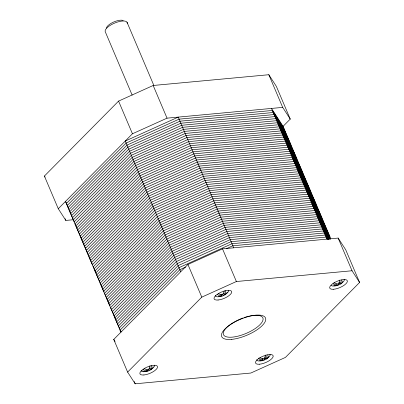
<?xml version="1.0" encoding="UTF-8"?>
<svg xmlns="http://www.w3.org/2000/svg" width="404" height="404" viewBox="0 0 404 404"><rect width="100%" height="100%" fill="white"/><g stroke="black" fill="none" stroke-linecap="round" stroke-linejoin="round"><path stroke-width="0.61" d="M153.01 366.615L152.97 367.009A5.853 4.096 44.7 0 1 152.126 368.67L149.985 369.559L149.334 368.024M268.66 355.853L268.62 356.247A5.853 4.096 44.7 0 1 267.776 357.909L265.635 358.797L264.766 356.747M342.829 280.896L342.789 281.29A5.853 4.096 44.7 0 1 341.946 282.951L339.804 283.84L339.153 282.305M149.985 369.559L151.258 367.327A5.853 3.611 84.7 0 0 151.54 365.701M223.503 293.067L224.154 294.602L225.427 292.37A5.853 3.611 84.7 0 0 225.71 290.744M265.635 358.797L266.908 356.56A5.853 3.611 84.7 0 0 267.19 354.939M339.804 283.84L341.077 281.603A5.853 3.611 84.7 0 0 341.36 279.982M73.296 219.741L65.837 220.433L58.272 208.732L44.405 176.058L118.574 101.106L153.172 85.481L268.822 74.72L276.381 86.416L290.249 119.089L283.073 126.346L330.745 238.658L319.17 220.746L225.907 229.427L172.942 253.343L113.125 313.792L114.15 315.373M58.272 208.732L132.441 133.774L167.039 118.155L282.689 107.388L290.249 119.089M66.317 203.52L126.134 143.072L179.098 119.155L272.367 110.474L283.941 128.386M74.119 221.902L133.936 161.454L186.901 137.532L280.164 128.851L291.739 146.763M92.324 264.787L152.136 204.333L205.101 180.416L298.369 171.735L309.944 189.648M95.788 272.952L155.606 212.504L208.57 188.587L301.839 179.906L313.408 197.819M103.591 291.329L163.408 230.881L216.372 206.964L309.636 198.283L321.21 216.196M109.661 305.626L169.473 245.178L222.437 221.256L315.706 212.58L327.28 230.492M113.994 315.837L173.806 255.389L226.775 231.467L320.039 222.791L330.593 239.123M113.751 339.426L187.921 264.469L222.518 248.849L338.163 238.082L345.728 249.783L359.595 282.457L285.426 357.414L250.828 373.038L135.178 383.8L127.619 372.099L113.751 339.426L115.064 341.461M127.619 372.099L201.788 297.142L236.385 281.522L352.036 270.756L359.595 282.457M220.927 294.228L221.579 295.763L219.746 296.667A5.853 3.611 84.7 0 1 218.665 296.425M146.975 369.695L147.409 370.721L145.576 371.624A5.853 3.611 84.7 0 1 143.976 371.074M225.957 293.698A5.853 4.096 44.7 0 1 225.291 294.728L221.311 296.526A5.853 3.611 84.7 0 1 220.231 296.284M151.788 368.65A5.853 4.096 44.7 0 1 151.121 369.685L147.142 371.483A5.853 3.611 84.7 0 1 146.061 371.236M336.795 283.977L337.229 285.002L335.396 285.906A5.853 3.611 84.7 0 1 333.795 285.355M262.408 358.424L263.06 359.959L261.226 360.863A5.853 3.611 84.7 0 1 260.146 360.62M341.607 282.931A5.853 4.096 44.7 0 1 340.941 283.967L336.961 285.759A5.853 3.611 84.7 0 1 335.881 285.517M267.438 357.888A5.853 4.096 44.7 0 1 266.771 358.924L262.792 360.716A5.853 3.611 84.7 0 1 262.252 360.661M185.572 267.11L179.876 269.68L120.059 330.129L121.084 331.709M226.578 248.591L232.84 245.763L326.109 237.082L327.467 239.188M224.154 294.602L226.296 293.713A5.853 4.096 44.7 0 0 227.139 292.052M337.229 285.002L334.527 284.562A5.853 4.096 44.7 0 1 333.063 283.729M221.579 295.763L218.877 295.324A5.853 4.096 44.7 0 1 217.413 294.491M263.06 359.959L260.358 359.52A5.853 4.096 44.7 0 1 258.222 358.136M147.409 370.721L144.708 370.281A5.853 4.096 44.7 0 1 143.243 369.448M142.703 370.872L143.4 371.2M259.338 360.065L259.626 360.312M283.073 126.346L271.498 108.434L326.972 239.128M284.805 130.426L273.23 112.514L179.967 121.195L126.997 145.117L67.185 205.565L68.205 207.146M285.673 132.472L274.099 114.559L180.83 123.24L127.866 147.157L68.054 207.606L68.736 208.661M286.537 134.512L274.962 116.599L181.699 125.28L128.735 149.197L68.917 209.651L69.599 210.701M287.406 136.557L275.831 118.645L182.568 127.321L129.598 151.242L69.786 211.691L70.468 212.746M288.274 138.597L276.7 120.685L183.431 129.366L130.467 153.283L70.655 213.731L71.331 214.787M289.138 140.637L277.563 122.725L184.3 131.406L131.335 155.323L71.518 215.776L72.2 216.827M290.006 142.683L278.432 124.77L185.168 133.451L132.199 157.368L72.387 217.817L73.407 219.397M290.875 144.723L279.3 126.811L186.032 135.492L133.067 159.408L73.255 219.857L74.614 221.968M292.607 148.808L281.033 130.896L187.769 139.577L134.8 163.494L74.987 223.942L75.669 224.998M293.476 150.849L281.901 132.936L188.633 141.617L135.668 165.534L75.856 225.982L76.876 227.563M294.339 152.894L282.765 134.981L189.501 143.657L136.537 167.579L76.72 228.028L77.74 229.608M295.208 154.934L283.633 137.022L190.365 145.703L137.4 169.619L77.588 230.068L78.608 231.649M296.076 156.974L284.502 139.062L191.233 147.743L138.269 171.66L78.452 232.113L79.477 233.694M296.94 159.019L285.365 141.107L192.102 149.783L139.133 173.705L79.32 234.153L80.34 235.734M297.809 161.06L286.234 143.147L192.966 151.828L140.001 175.745L80.189 236.194L81.547 238.304M298.672 163.1L287.103 145.188L193.834 153.868L140.87 177.79L81.052 238.239L81.734 239.289M299.541 165.145L287.966 147.233L194.703 155.914L141.733 179.831L81.921 240.279L82.603 241.334M300.409 167.185L288.835 149.273L195.566 157.954L142.602 181.871L82.79 242.319L83.471 243.375M301.273 169.231L289.698 151.318L196.435 159.994L143.471 183.916L83.653 244.364L84.678 245.945M302.142 171.271L290.567 153.358L197.303 162.039L144.334 185.956L84.522 246.405L85.542 247.985M303.01 173.311L291.435 155.399L198.167 164.08L145.203 187.996L85.39 248.45L86.749 250.556M303.874 175.356L292.299 157.444L199.036 166.12L146.071 190.042L86.254 250.49L87.618 252.596M304.742 177.396L293.168 159.484L199.904 168.165L146.935 192.082L87.123 252.53L87.804 253.586M305.611 179.437L294.036 161.524L200.768 170.205L147.803 194.127L87.991 254.576L88.668 255.626M306.474 181.482L294.9 163.569L201.636 172.25L148.672 196.167L88.855 256.616L89.537 257.671M307.343 183.522L295.768 165.61L202.5 174.291L149.536 198.207L89.723 258.656L90.743 260.237M308.212 185.567L296.637 167.655L203.369 176.331L150.404 200.253L90.592 260.701L91.612 262.282M309.075 187.607L297.501 169.695L204.237 178.376L151.273 202.293L91.456 262.741L92.819 264.847M310.812 191.693L299.238 173.781L205.969 182.457L153.005 206.378L93.188 266.827L93.869 267.882M311.676 193.733L300.101 175.821L206.838 184.502L153.868 208.419L94.056 268.867L95.076 270.448M312.544 195.773L300.97 177.861L207.701 186.542L154.737 210.464L94.925 270.912L95.945 272.493M314.277 199.859L302.702 181.946L209.439 190.627L156.469 214.544L96.657 274.993L97.677 276.573M315.145 201.899L303.571 183.992L210.302 192.668L157.338 216.589L97.526 277.038L98.207 278.088M316.009 203.944L304.434 186.032L211.171 194.713L158.206 218.63L98.389 279.078L99.753 281.184M316.877 205.984L305.303 188.072L212.039 196.753L159.07 220.67L99.258 281.123L99.94 282.174M317.746 208.03L306.171 190.117L212.903 198.793L159.939 222.715L100.126 283.164L100.803 284.219M318.61 210.07L307.035 192.158L213.772 200.838L160.807 224.755L100.99 285.204L101.672 286.259M319.478 212.11L307.904 194.198L214.64 202.879L161.671 226.801L101.858 287.249L102.879 288.83M320.347 214.155L308.772 196.243L215.504 204.924L162.539 228.841L102.727 289.289L104.086 291.395M322.079 218.236L310.504 200.323L217.236 209.004L164.271 232.926L104.459 293.375L105.141 294.425M322.947 220.281L311.373 202.369L218.104 211.05L165.14 234.966L105.328 295.415L106.005 296.47M323.811 222.321L312.236 204.409L218.973 213.09L166.009 237.007L106.191 297.46L107.212 299.036M324.68 224.366L313.105 206.454L219.837 215.13L166.872 239.052L107.06 299.5L108.08 301.081M325.548 226.407L313.974 208.494L220.705 217.175L167.741 241.092L107.924 301.541L108.949 303.121M326.412 228.447L314.837 210.534L221.574 219.215L168.604 243.132L108.792 303.586L109.812 305.166M328.144 232.532L316.569 214.62L223.306 223.301L170.342 247.218L110.524 307.666L111.206 308.722M329.013 234.572L317.438 216.66L224.175 225.341L171.205 249.263L111.393 309.711L112.075 310.762M329.881 236.618L318.307 218.705L225.038 227.386L172.074 251.303L112.262 311.752L112.938 312.807M330.098 239.057L320.907 224.831L227.639 233.512L174.674 257.429L114.862 317.877L115.882 319.458M329.603 238.991L321.771 226.871L228.507 235.552L175.543 259.469L115.726 319.923L116.408 320.973M329.109 238.926L322.639 228.917L229.376 237.592L176.407 261.514L116.594 321.963L117.276 323.018M328.952 239.385L323.508 230.957L230.24 239.638L177.275 263.554L117.463 324.003L118.14 325.058M328.457 239.319L324.372 232.997L231.108 241.678L178.144 265.6L118.327 326.048L119.008 327.099M327.962 239.254L325.24 235.042L231.972 243.723L179.007 267.64L119.195 328.088L119.877 329.144M66.473 203.061L65.453 201.48L120.927 332.174M66.66 204.05L67.342 205.101M44.405 176.058L45.061 177.078M96.132 273.478L96.814 274.533M114.332 316.362L115.014 317.418M268.822 74.72L282.689 107.388M338.163 238.082L352.036 270.756M338.365 283.83L338.799 284.855M233.709 247.803L178.23 117.115L125.265 141.031L180.739 271.725M127.013 22.205L153.803 85.325M153.172 85.481L167.039 118.155M222.518 248.849L236.385 281.522M263.979 358.277L264.63 359.812M222.498 294.082L223.149 295.617M132.153 95.102L105.363 31.982A11.898 4.303 -23 0 1 115.251 22.826A11.898 4.303 -23 0 1 127.255 23.321M118.574 101.106L132.441 133.774M187.921 264.469L201.788 297.142M148.546 369.549L148.98 370.574M65.105 218.716L65.837 220.433M134.204 381.507L135.178 383.8M249.844 316.019A21.417 7.747 -23 0 1 257.803 326.634A21.417 7.747 -23 0 1 224.942 336.199A21.417 7.747 -23 0 1 242.95 318.024M244.102 317.615A21.417 7.747 -23 0 1 249.228 316.15M344.142 279.442A7.141 2.581 -23 0 1 340.703 283.739M336.764 285.441A7.141 2.581 -23 0 1 335.633 285.744M335.088 285.855A7.141 2.581 -23 0 1 331.154 285.31M269.973 354.399A7.141 2.581 -23 0 1 267.034 358.393M261.464 360.701A7.141 2.581 -23 0 1 256.838 359.6M154.323 365.166A7.141 2.581 -23 0 1 151.384 369.16M146.945 371.165A7.141 2.581 -23 0 1 141.188 370.362M228.492 290.208A7.141 2.581 -23 0 1 225.053 294.501M219.983 296.506A7.141 2.581 -23 0 1 215.357 295.405M106.464 28.068A9.519 3.444 -23 0 1 113.428 22.124A9.519 3.444 -23 0 1 123.195 20.518M224.144 290.89A5.853 3.611 84.7 0 1 223.856 292.516L222.584 294.748L219.882 294.309A5.853 4.096 44.7 0 1 218.418 293.476M144.248 368.433A5.853 4.096 44.7 0 0 145.713 369.266L148.414 369.705L149.687 367.473A5.853 3.611 84.7 0 0 149.975 365.847M259.898 357.671A5.853 4.096 44.7 0 0 261.363 358.505L264.065 358.944L265.337 356.707A5.853 3.611 84.7 0 0 265.625 355.086M334.068 282.714A5.853 4.096 44.7 0 0 335.532 283.547L338.234 283.987L339.506 281.75A5.853 3.611 84.7 0 0 339.794 280.129M231.643 339.37A23.796 8.605 -23 0 0 265.741 319.731A23.796 8.605 -23 0 0 233.436 322.735A23.796 8.605 -23 0 0 231.643 339.37M333.729 289.254A9.519 3.444 -23 0 0 347.369 281.401A9.519 3.444 -23 0 0 334.446 282.603A9.519 3.444 -23 0 0 333.729 289.254M259.56 364.211A9.519 3.444 -23 0 0 273.2 356.358A9.519 3.444 -23 0 0 260.277 357.56A9.519 3.444 -23 0 0 259.56 364.211M143.91 374.973A9.519 3.444 -23 0 0 157.55 367.12A9.519 3.444 -23 0 0 144.627 368.322A9.519 3.444 -23 0 0 143.91 374.973M218.079 300.015A9.519 3.444 -23 0 0 231.719 292.163A9.519 3.444 -23 0 0 218.796 293.365A9.519 3.444 -23 0 0 218.079 300.015"/></g></svg>
